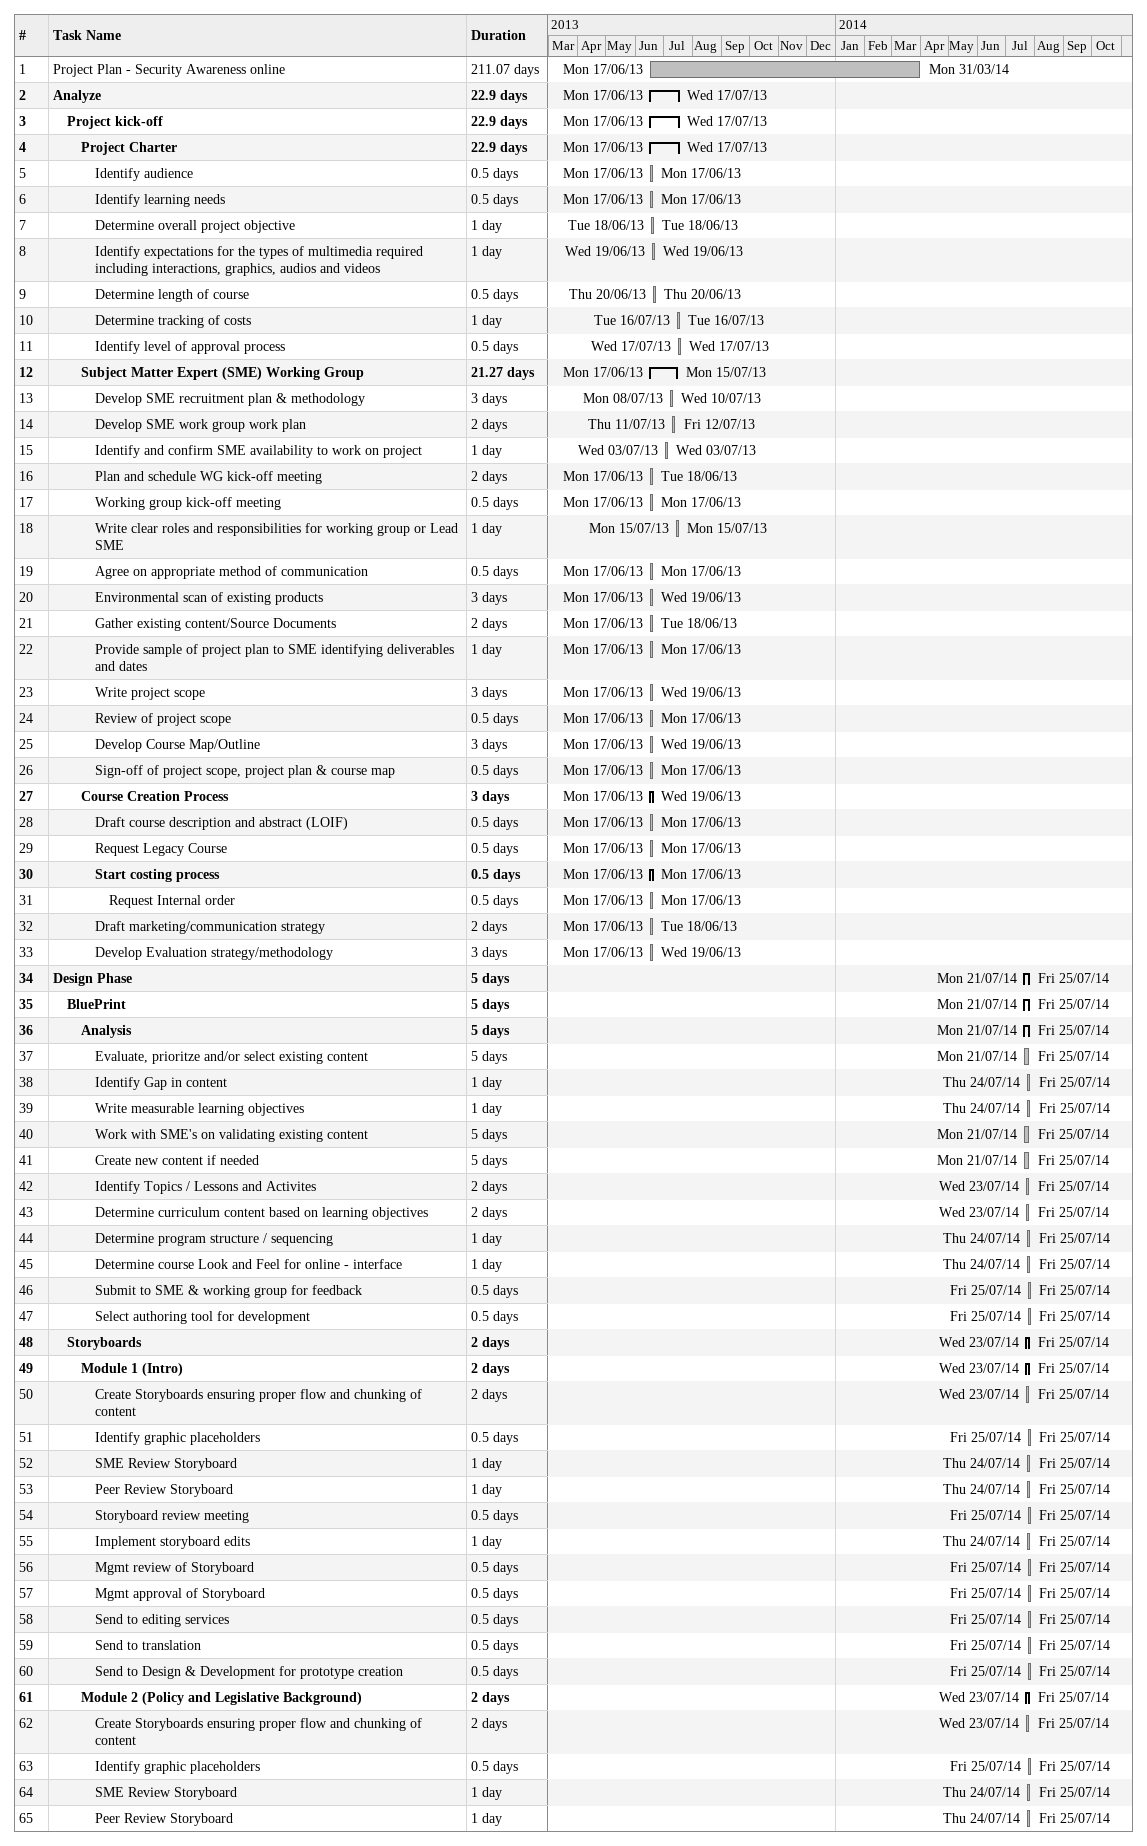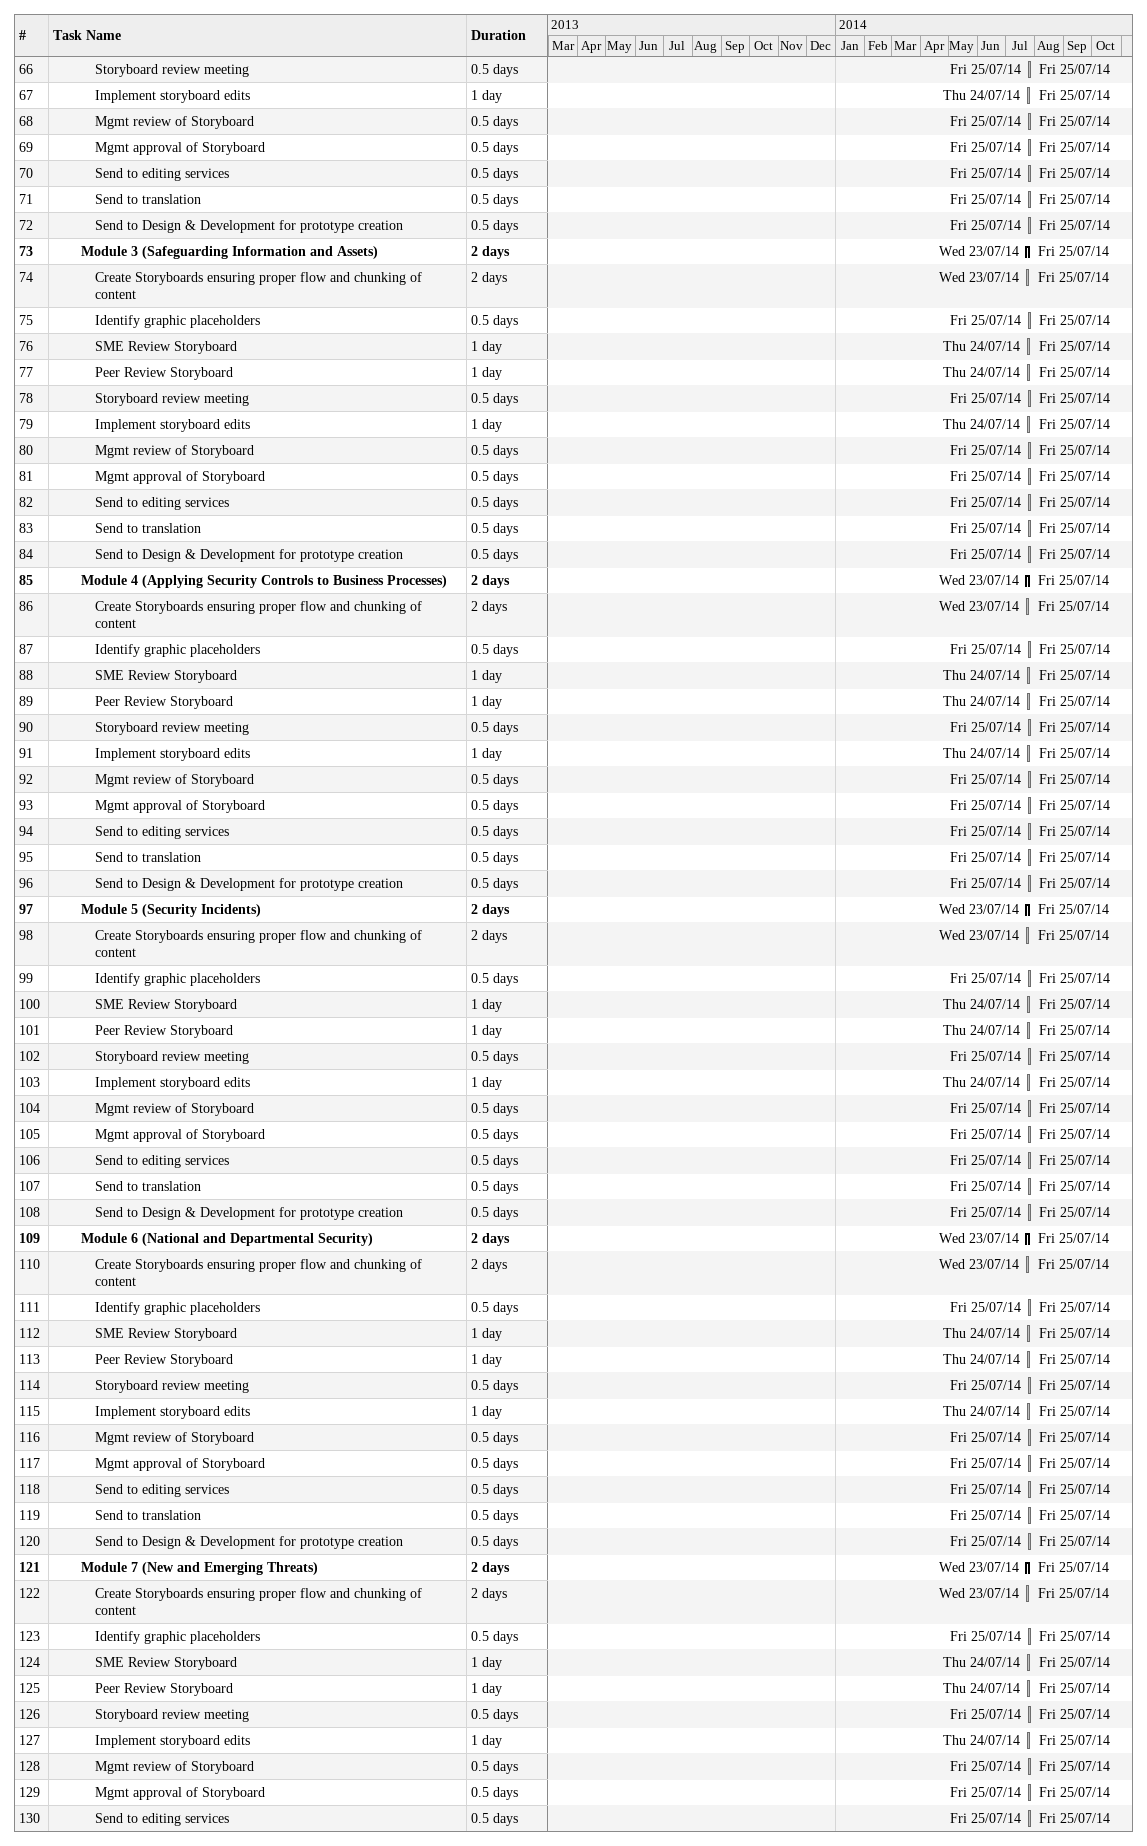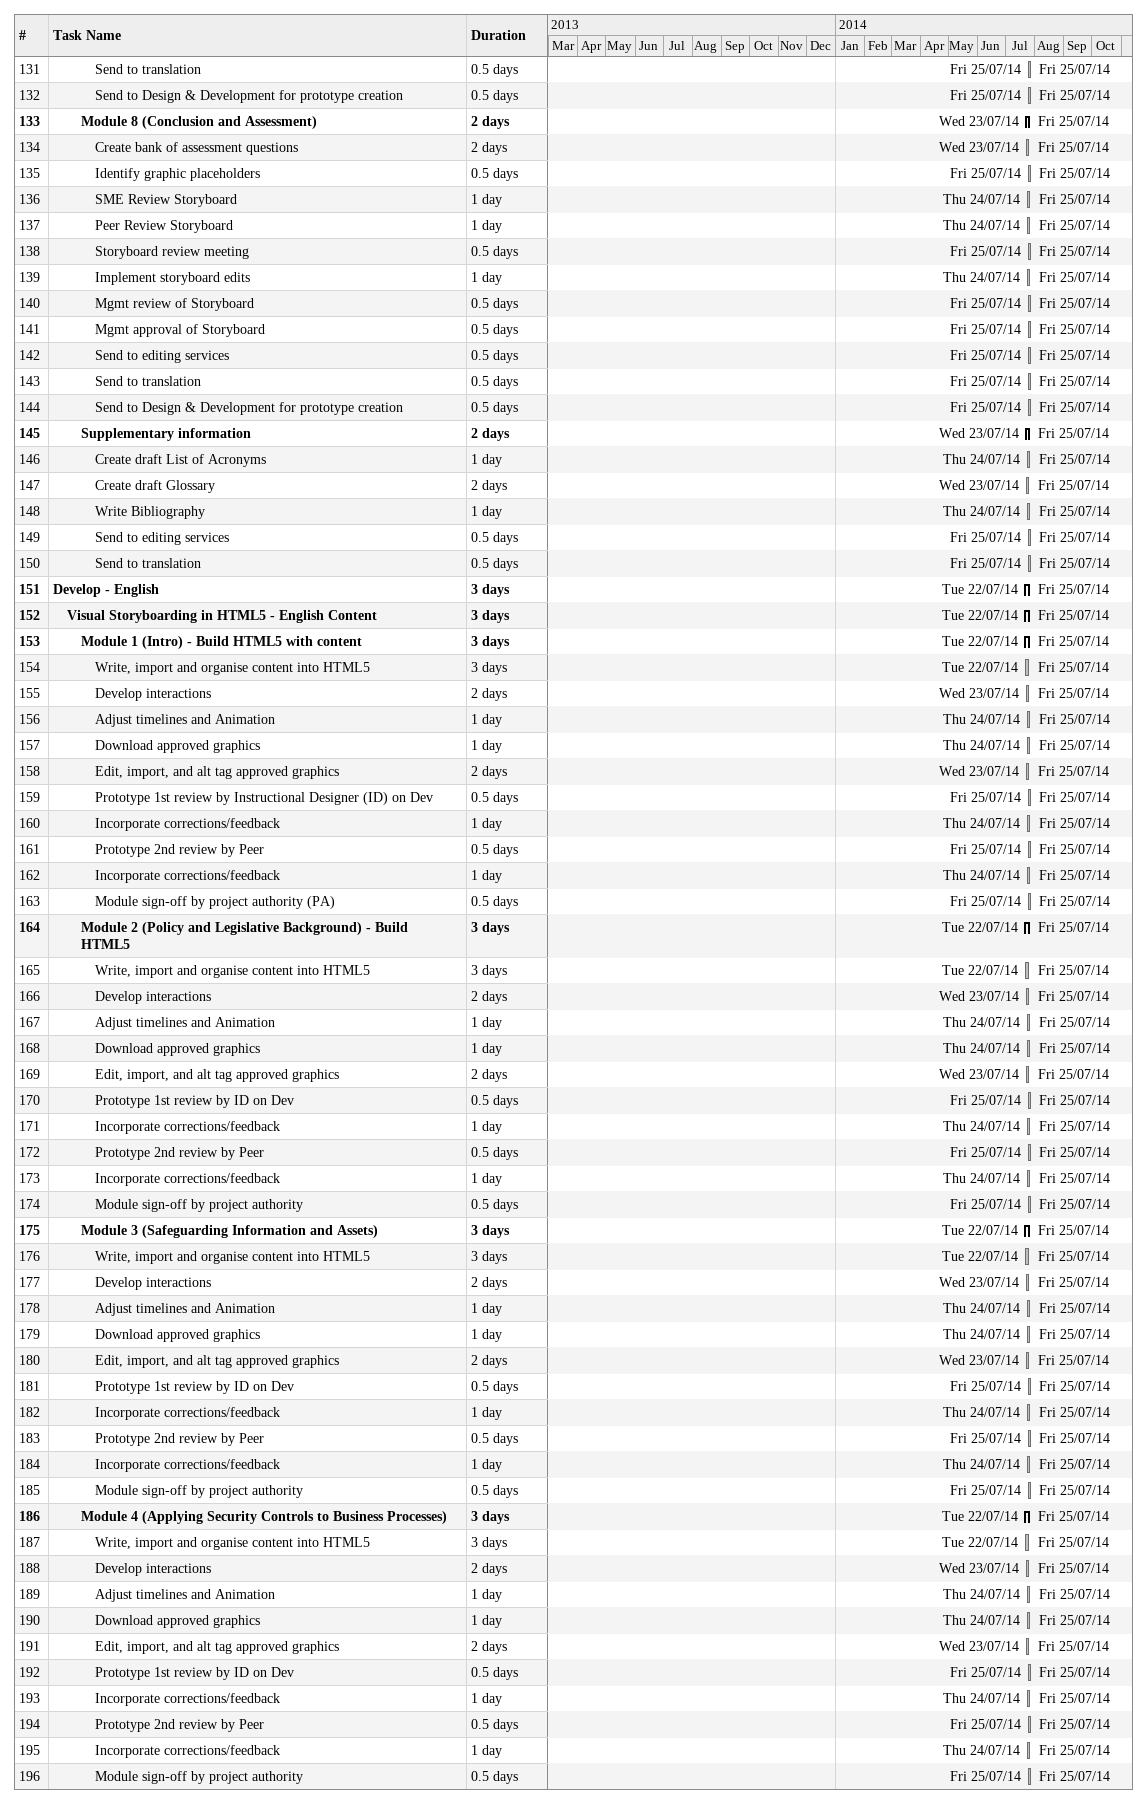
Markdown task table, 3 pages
| ID | Level | Task | Duration | Start | Finish |
|---|---|---|---|---|---|
| 1 | 1 | Project Plan - Security Awareness online | 211.07d | 2013-06-17 | 2014-03-31 |
| 2 | 1 | **Analyze** | 22.9d | 2013-06-17 | 2013-07-17 |
| 3 | 2 | **Project kick-off** | 22.9d | 2013-06-17 | 2013-07-17 |
| 4 | 3 | **Project Charter** | 22.9d | 2013-06-17 | 2013-07-17 |
| 5 | 4 | Identify audience | 0.5d | 2013-06-17 | 2013-06-17 |
| 6 | 4 | Identify learning needs | 0.5d | 2013-06-17 | 2013-06-17 |
| 7 | 4 | Determine overall project objective | 1d | 2013-06-18 | 2013-06-18 |
| 8 | 4 | Identify expectations for the types of multimedia required including interactions, graphics, audios and videos | 1d | 2013-06-19 | 2013-06-19 |
| 9 | 4 | Determine length of course | 0.5d | 2013-06-20 | 2013-06-20 |
| 10 | 4 | Determine tracking of costs | 1d | 2013-07-16 | 2013-07-16 |
| 11 | 4 | Identify level of approval process | 0.5d | 2013-07-17 | 2013-07-17 |
| 12 | 3 | **Subject Matter Expert (SME) Working Group** | 21.27d | 2013-06-17 | 2013-07-15 |
| 13 | 4 | Develop SME recruitment plan & methodology | 3d | 2013-07-08 | 2013-07-10 |
| 14 | 4 | Develop SME work group work plan | 2d | 2013-07-11 | 2013-07-12 |
| 15 | 4 | Identify and confirm SME availability to work on project | 1d | 2013-07-03 | 2013-07-03 |
| 16 | 4 | Plan and schedule WG kick-off meeting | 2d | 2013-06-17 | 2013-06-18 |
| 17 | 4 | Working group kick-off meeting | 0.5d | 2013-06-17 | 2013-06-17 |
| 18 | 4 | Write clear roles and responsibilities for working group or Lead SME | 1d | 2013-07-15 | 2013-07-15 |
| 19 | 4 | Agree on appropriate method of communication | 0.5d | 2013-06-17 | 2013-06-17 |
| 20 | 4 | Environmental scan of existing products | 3d | 2013-06-17 | 2013-06-19 |
| 21 | 4 | Gather existing content/Source Documents | 2d | 2013-06-17 | 2013-06-18 |
| 22 | 4 | Provide sample of project plan to SME identifying deliverables and dates | 1d | 2013-06-17 | 2013-06-17 |
| 23 | 4 | Write project scope | 3d | 2013-06-17 | 2013-06-19 |
| 24 | 4 | Review of project scope | 0.5d | 2013-06-17 | 2013-06-17 |
| 25 | 4 | Develop Course Map/Outline | 3d | 2013-06-17 | 2013-06-19 |
| 26 | 4 | Sign-off of project scope, project plan & course map | 0.5d | 2013-06-17 | 2013-06-17 |
| 27 | 3 | **Course Creation Process** | 3d | 2013-06-17 | 2013-06-19 |
| 28 | 4 | Draft course description and abstract (LOIF) | 0.5d | 2013-06-17 | 2013-06-17 |
| 29 | 4 | Request Legacy Course | 0.5d | 2013-06-17 | 2013-06-17 |
| 30 | 4 | **Start costing process** | 0.5d | 2013-06-17 | 2013-06-17 |
| 31 | 5 | Request Internal order | 0.5d | 2013-06-17 | 2013-06-17 |
| 32 | 4 | Draft marketing/communication strategy | 2d | 2013-06-17 | 2013-06-18 |
| 33 | 4 | Develop Evaluation strategy/methodology | 3d | 2013-06-17 | 2013-06-19 |
| 34 | 1 | **Design Phase** | 5d | 2014-07-21 | 2014-07-25 |
| 35 | 2 | **BluePrint** | 5d | 2014-07-21 | 2014-07-25 |
| 36 | 3 | **Analysis** | 5d | 2014-07-21 | 2014-07-25 |
| 37 | 4 | Evaluate, prioritze and/or select existing content | 5d | 2014-07-21 | 2014-07-25 |
| 38 | 4 | Identify Gap in content | 1d | 2014-07-24 | 2014-07-25 |
| 39 | 4 | Write measurable learning objectives | 1d | 2014-07-24 | 2014-07-25 |
| 40 | 4 | Work with SME's on validating existing content | 5d | 2014-07-21 | 2014-07-25 |
| 41 | 4 | Create new content if needed | 5d | 2014-07-21 | 2014-07-25 |
| 42 | 4 | Identify Topics / Lessons and Activites | 2d | 2014-07-23 | 2014-07-25 |
| 43 | 4 | Determine curriculum content based on learning objectives | 2d | 2014-07-23 | 2014-07-25 |
| 44 | 4 | Determine program structure / sequencing | 1d | 2014-07-24 | 2014-07-25 |
| 45 | 4 | Determine course Look and Feel for online - interface | 1d | 2014-07-24 | 2014-07-25 |
| 46 | 4 | Submit to SME & working group for feedback | 0.5d | 2014-07-25 | 2014-07-25 |
| 47 | 4 | Select authoring tool for development | 0.5d | 2014-07-25 | 2014-07-25 |
| 48 | 2 | **Storyboards** | 2d | 2014-07-23 | 2014-07-25 |
| 49 | 3 | **Module 1 (Intro)** | 2d | 2014-07-23 | 2014-07-25 |
| 50 | 4 | Create Storyboards ensuring proper flow and chunking of content | 2d | 2014-07-23 | 2014-07-25 |
| 51 | 4 | Identify graphic placeholders | 0.5d | 2014-07-25 | 2014-07-25 |
| 52 | 4 | SME Review Storyboard | 1d | 2014-07-24 | 2014-07-25 |
| 53 | 4 | Peer Review Storyboard | 1d | 2014-07-24 | 2014-07-25 |
| 54 | 4 | Storyboard review meeting | 0.5d | 2014-07-25 | 2014-07-25 |
| 55 | 4 | Implement storyboard edits | 1d | 2014-07-24 | 2014-07-25 |
| 56 | 4 | Mgmt review of Storyboard | 0.5d | 2014-07-25 | 2014-07-25 |
| 57 | 4 | Mgmt approval of Storyboard | 0.5d | 2014-07-25 | 2014-07-25 |
| 58 | 4 | Send to editing services | 0.5d | 2014-07-25 | 2014-07-25 |
| 59 | 4 | Send to translation | 0.5d | 2014-07-25 | 2014-07-25 |
| 60 | 4 | Send to Design & Development for prototype creation | 0.5d | 2014-07-25 | 2014-07-25 |
| 61 | 3 | **Module 2 (Policy and Legislative Background)** | 2d | 2014-07-23 | 2014-07-25 |
| 62 | 4 | Create Storyboards ensuring proper flow and chunking of content | 2d | 2014-07-23 | 2014-07-25 |
| 63 | 4 | Identify graphic placeholders | 0.5d | 2014-07-25 | 2014-07-25 |
| 64 | 4 | SME Review Storyboard | 1d | 2014-07-24 | 2014-07-25 |
| 65 | 4 | Peer Review Storyboard | 1d | 2014-07-24 | 2014-07-25 |
| 66 | 4 | Storyboard review meeting | 0.5d | 2014-07-25 | 2014-07-25 |
| 67 | 4 | Implement storyboard edits | 1d | 2014-07-24 | 2014-07-25 |
| 68 | 4 | Mgmt review of Storyboard | 0.5d | 2014-07-25 | 2014-07-25 |
| 69 | 4 | Mgmt approval of Storyboard | 0.5d | 2014-07-25 | 2014-07-25 |
| 70 | 4 | Send to editing services | 0.5d | 2014-07-25 | 2014-07-25 |
| 71 | 4 | Send to translation | 0.5d | 2014-07-25 | 2014-07-25 |
| 72 | 4 | Send to Design & Development for prototype creation | 0.5d | 2014-07-25 | 2014-07-25 |
| 73 | 3 | **Module 3 (Safeguarding Information and Assets)** | 2d | 2014-07-23 | 2014-07-25 |
| 74 | 4 | Create Storyboards ensuring proper flow and chunking of content | 2d | 2014-07-23 | 2014-07-25 |
| 75 | 4 | Identify graphic placeholders | 0.5d | 2014-07-25 | 2014-07-25 |
| 76 | 4 | SME Review Storyboard | 1d | 2014-07-24 | 2014-07-25 |
| 77 | 4 | Peer Review Storyboard | 1d | 2014-07-24 | 2014-07-25 |
| 78 | 4 | Storyboard review meeting | 0.5d | 2014-07-25 | 2014-07-25 |
| 79 | 4 | Implement storyboard edits | 1d | 2014-07-24 | 2014-07-25 |
| 80 | 4 | Mgmt review of Storyboard | 0.5d | 2014-07-25 | 2014-07-25 |
| 81 | 4 | Mgmt approval of Storyboard | 0.5d | 2014-07-25 | 2014-07-25 |
| 82 | 4 | Send to editing services | 0.5d | 2014-07-25 | 2014-07-25 |
| 83 | 4 | Send to translation | 0.5d | 2014-07-25 | 2014-07-25 |
| 84 | 4 | Send to Design & Development for prototype creation | 0.5d | 2014-07-25 | 2014-07-25 |
| 85 | 3 | **Module 4 (Applying Security Controls to Business Processes)** | 2d | 2014-07-23 | 2014-07-25 |
| 86 | 4 | Create Storyboards ensuring proper flow and chunking of content | 2d | 2014-07-23 | 2014-07-25 |
| 87 | 4 | Identify graphic placeholders | 0.5d | 2014-07-25 | 2014-07-25 |
| 88 | 4 | SME Review Storyboard | 1d | 2014-07-24 | 2014-07-25 |
| 89 | 4 | Peer Review Storyboard | 1d | 2014-07-24 | 2014-07-25 |
| 90 | 4 | Storyboard review meeting | 0.5d | 2014-07-25 | 2014-07-25 |
| 91 | 4 | Implement storyboard edits | 1d | 2014-07-24 | 2014-07-25 |
| 92 | 4 | Mgmt review of Storyboard | 0.5d | 2014-07-25 | 2014-07-25 |
| 93 | 4 | Mgmt approval of Storyboard | 0.5d | 2014-07-25 | 2014-07-25 |
| 94 | 4 | Send to editing services | 0.5d | 2014-07-25 | 2014-07-25 |
| 95 | 4 | Send to translation | 0.5d | 2014-07-25 | 2014-07-25 |
| 96 | 4 | Send to Design & Development for prototype creation | 0.5d | 2014-07-25 | 2014-07-25 |
| 97 | 3 | **Module 5 (Security Incidents)** | 2d | 2014-07-23 | 2014-07-25 |
| 98 | 4 | Create Storyboards ensuring proper flow and chunking of content | 2d | 2014-07-23 | 2014-07-25 |
| 99 | 4 | Identify graphic placeholders | 0.5d | 2014-07-25 | 2014-07-25 |
| 100 | 4 | SME Review Storyboard | 1d | 2014-07-24 | 2014-07-25 |
| 101 | 4 | Peer Review Storyboard | 1d | 2014-07-24 | 2014-07-25 |
| 102 | 4 | Storyboard review meeting | 0.5d | 2014-07-25 | 2014-07-25 |
| 103 | 4 | Implement storyboard edits | 1d | 2014-07-24 | 2014-07-25 |
| 104 | 4 | Mgmt review of Storyboard | 0.5d | 2014-07-25 | 2014-07-25 |
| 105 | 4 | Mgmt approval of Storyboard | 0.5d | 2014-07-25 | 2014-07-25 |
| 106 | 4 | Send to editing services | 0.5d | 2014-07-25 | 2014-07-25 |
| 107 | 4 | Send to translation | 0.5d | 2014-07-25 | 2014-07-25 |
| 108 | 4 | Send to Design & Development for prototype creation | 0.5d | 2014-07-25 | 2014-07-25 |
| 109 | 3 | **Module 6 (National and Departmental Security)** | 2d | 2014-07-23 | 2014-07-25 |
| 110 | 4 | Create Storyboards ensuring proper flow and chunking of content | 2d | 2014-07-23 | 2014-07-25 |
| 111 | 4 | Identify graphic placeholders | 0.5d | 2014-07-25 | 2014-07-25 |
| 112 | 4 | SME Review Storyboard | 1d | 2014-07-24 | 2014-07-25 |
| 113 | 4 | Peer Review Storyboard | 1d | 2014-07-24 | 2014-07-25 |
| 114 | 4 | Storyboard review meeting | 0.5d | 2014-07-25 | 2014-07-25 |
| 115 | 4 | Implement storyboard edits | 1d | 2014-07-24 | 2014-07-25 |
| 116 | 4 | Mgmt review of Storyboard | 0.5d | 2014-07-25 | 2014-07-25 |
| 117 | 4 | Mgmt approval of Storyboard | 0.5d | 2014-07-25 | 2014-07-25 |
| 118 | 4 | Send to editing services | 0.5d | 2014-07-25 | 2014-07-25 |
| 119 | 4 | Send to translation | 0.5d | 2014-07-25 | 2014-07-25 |
| 120 | 4 | Send to Design & Development for prototype creation | 0.5d | 2014-07-25 | 2014-07-25 |
| 121 | 3 | **Module 7 (New and Emerging Threats)** | 2d | 2014-07-23 | 2014-07-25 |
| 122 | 4 | Create Storyboards ensuring proper flow and chunking of content | 2d | 2014-07-23 | 2014-07-25 |
| 123 | 4 | Identify graphic placeholders | 0.5d | 2014-07-25 | 2014-07-25 |
| 124 | 4 | SME Review Storyboard | 1d | 2014-07-24 | 2014-07-25 |
| 125 | 4 | Peer Review Storyboard | 1d | 2014-07-24 | 2014-07-25 |
| 126 | 4 | Storyboard review meeting | 0.5d | 2014-07-25 | 2014-07-25 |
| 127 | 4 | Implement storyboard edits | 1d | 2014-07-24 | 2014-07-25 |
| 128 | 4 | Mgmt review of Storyboard | 0.5d | 2014-07-25 | 2014-07-25 |
| 129 | 4 | Mgmt approval of Storyboard | 0.5d | 2014-07-25 | 2014-07-25 |
| 130 | 4 | Send to editing services | 0.5d | 2014-07-25 | 2014-07-25 |
| 131 | 4 | Send to translation | 0.5d | 2014-07-25 | 2014-07-25 |
| 132 | 4 | Send to Design & Development for prototype creation | 0.5d | 2014-07-25 | 2014-07-25 |
| 133 | 3 | **Module 8 (Conclusion and Assessment)** | 2d | 2014-07-23 | 2014-07-25 |
| 134 | 4 | Create bank of assessment questions | 2d | 2014-07-23 | 2014-07-25 |
| 135 | 4 | Identify graphic placeholders | 0.5d | 2014-07-25 | 2014-07-25 |
| 136 | 4 | SME Review Storyboard | 1d | 2014-07-24 | 2014-07-25 |
| 137 | 4 | Peer Review Storyboard | 1d | 2014-07-24 | 2014-07-25 |
| 138 | 4 | Storyboard review meeting | 0.5d | 2014-07-25 | 2014-07-25 |
| 139 | 4 | Implement storyboard edits | 1d | 2014-07-24 | 2014-07-25 |
| 140 | 4 | Mgmt review of Storyboard | 0.5d | 2014-07-25 | 2014-07-25 |
| 141 | 4 | Mgmt approval of Storyboard | 0.5d | 2014-07-25 | 2014-07-25 |
| 142 | 4 | Send to editing services | 0.5d | 2014-07-25 | 2014-07-25 |
| 143 | 4 | Send to translation | 0.5d | 2014-07-25 | 2014-07-25 |
| 144 | 4 | Send to Design & Development for prototype creation | 0.5d | 2014-07-25 | 2014-07-25 |
| 145 | 3 | **Supplementary information** | 2d | 2014-07-23 | 2014-07-25 |
| 146 | 4 | Create draft List of Acronyms | 1d | 2014-07-24 | 2014-07-25 |
| 147 | 4 | Create draft Glossary | 2d | 2014-07-23 | 2014-07-25 |
| 148 | 4 | Write Bibliography | 1d | 2014-07-24 | 2014-07-25 |
| 149 | 4 | Send to editing services | 0.5d | 2014-07-25 | 2014-07-25 |
| 150 | 4 | Send to translation | 0.5d | 2014-07-25 | 2014-07-25 |
| 151 | 1 | **Develop - English** | 3d | 2014-07-22 | 2014-07-25 |
| 152 | 2 | **Visual Storyboarding in HTML5 - English Content** | 3d | 2014-07-22 | 2014-07-25 |
| 153 | 3 | **Module 1 (Intro) - Build HTML5 with content** | 3d | 2014-07-22 | 2014-07-25 |
| 154 | 4 | Write, import and organise content into HTML5 | 3d | 2014-07-22 | 2014-07-25 |
| 155 | 4 | Develop interactions | 2d | 2014-07-23 | 2014-07-25 |
| 156 | 4 | Adjust timelines and Animation | 1d | 2014-07-24 | 2014-07-25 |
| 157 | 4 | Download approved graphics | 1d | 2014-07-24 | 2014-07-25 |
| 158 | 4 | Edit, import, and alt tag approved graphics | 2d | 2014-07-23 | 2014-07-25 |
| 159 | 4 | Prototype 1st review by Instructional Designer (ID) on Dev | 0.5d | 2014-07-25 | 2014-07-25 |
| 160 | 4 | Incorporate corrections/feedback | 1d | 2014-07-24 | 2014-07-25 |
| 161 | 4 | Prototype 2nd review by Peer | 0.5d | 2014-07-25 | 2014-07-25 |
| 162 | 4 | Incorporate corrections/feedback | 1d | 2014-07-24 | 2014-07-25 |
| 163 | 4 | Module sign-off by project authority (PA) | 0.5d | 2014-07-25 | 2014-07-25 |
| 164 | 3 | **Module 2 (Policy and Legislative Background) - Build HTML5** | 3d | 2014-07-22 | 2014-07-25 |
| 165 | 4 | Write, import and organise content into HTML5 | 3d | 2014-07-22 | 2014-07-25 |
| 166 | 4 | Develop interactions | 2d | 2014-07-23 | 2014-07-25 |
| 167 | 4 | Adjust timelines and Animation | 1d | 2014-07-24 | 2014-07-25 |
| 168 | 4 | Download approved graphics | 1d | 2014-07-24 | 2014-07-25 |
| 169 | 4 | Edit, import, and alt tag approved graphics | 2d | 2014-07-23 | 2014-07-25 |
| 170 | 4 | Prototype 1st review by ID on Dev | 0.5d | 2014-07-25 | 2014-07-25 |
| 171 | 4 | Incorporate corrections/feedback | 1d | 2014-07-24 | 2014-07-25 |
| 172 | 4 | Prototype 2nd review by Peer | 0.5d | 2014-07-25 | 2014-07-25 |
| 173 | 4 | Incorporate corrections/feedback | 1d | 2014-07-24 | 2014-07-25 |
| 174 | 4 | Module sign-off by project authority | 0.5d | 2014-07-25 | 2014-07-25 |
| 175 | 3 | **Module 3 (Safeguarding Information and Assets)** | 3d | 2014-07-22 | 2014-07-25 |
| 176 | 4 | Write, import and organise content into HTML5 | 3d | 2014-07-22 | 2014-07-25 |
| 177 | 4 | Develop interactions | 2d | 2014-07-23 | 2014-07-25 |
| 178 | 4 | Adjust timelines and Animation | 1d | 2014-07-24 | 2014-07-25 |
| 179 | 4 | Download approved graphics | 1d | 2014-07-24 | 2014-07-25 |
| 180 | 4 | Edit, import, and alt tag approved graphics | 2d | 2014-07-23 | 2014-07-25 |
| 181 | 4 | Prototype 1st review by ID on Dev | 0.5d | 2014-07-25 | 2014-07-25 |
| 182 | 4 | Incorporate corrections/feedback | 1d | 2014-07-24 | 2014-07-25 |
| 183 | 4 | Prototype 2nd review by Peer | 0.5d | 2014-07-25 | 2014-07-25 |
| 184 | 4 | Incorporate corrections/feedback | 1d | 2014-07-24 | 2014-07-25 |
| 185 | 4 | Module sign-off by project authority | 0.5d | 2014-07-25 | 2014-07-25 |
| 186 | 3 | **Module 4 (Applying Security Controls to Business Processes)** | 3d | 2014-07-22 | 2014-07-25 |
| 187 | 4 | Write, import and organise content into HTML5 | 3d | 2014-07-22 | 2014-07-25 |
| 188 | 4 | Develop interactions | 2d | 2014-07-23 | 2014-07-25 |
| 189 | 4 | Adjust timelines and Animation | 1d | 2014-07-24 | 2014-07-25 |
| 190 | 4 | Download approved graphics | 1d | 2014-07-24 | 2014-07-25 |
| 191 | 4 | Edit, import, and alt tag approved graphics | 2d | 2014-07-23 | 2014-07-25 |
| 192 | 4 | Prototype 1st review by ID on Dev | 0.5d | 2014-07-25 | 2014-07-25 |
| 193 | 4 | Incorporate corrections/feedback | 1d | 2014-07-24 | 2014-07-25 |
| 194 | 4 | Prototype 2nd review by Peer | 0.5d | 2014-07-25 | 2014-07-25 |
| 195 | 4 | Incorporate corrections/feedback | 1d | 2014-07-24 | 2014-07-25 |
| 196 | 4 | Module sign-off by project authority | 0.5d | 2014-07-25 | 2014-07-25 |
